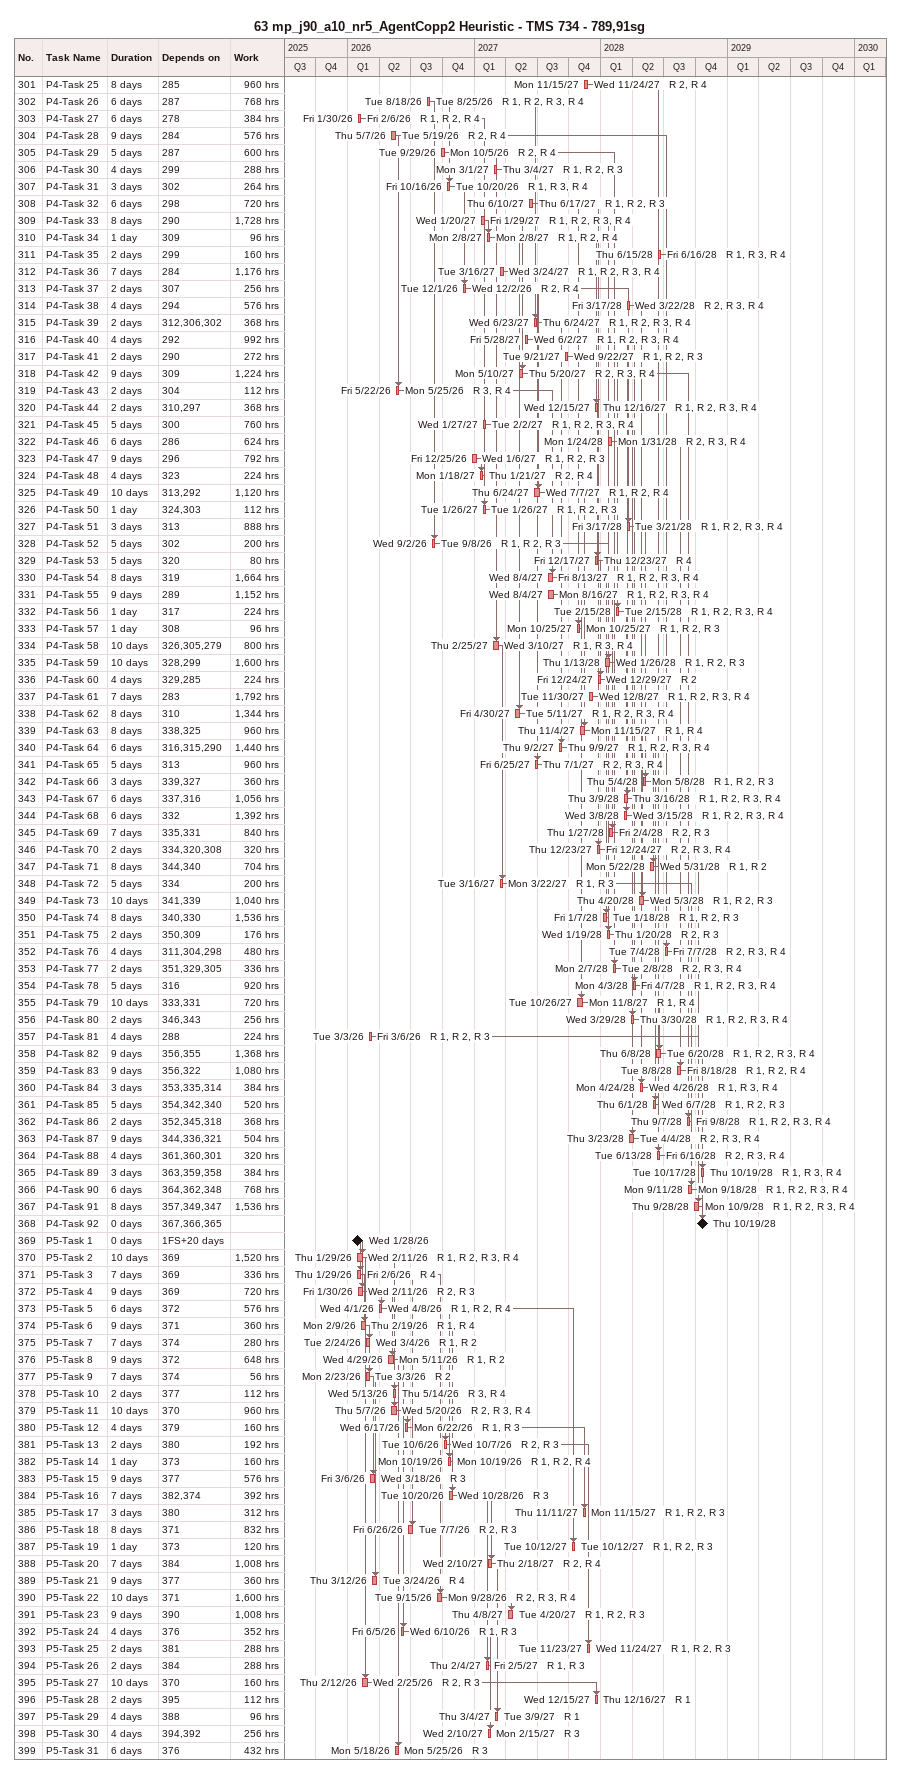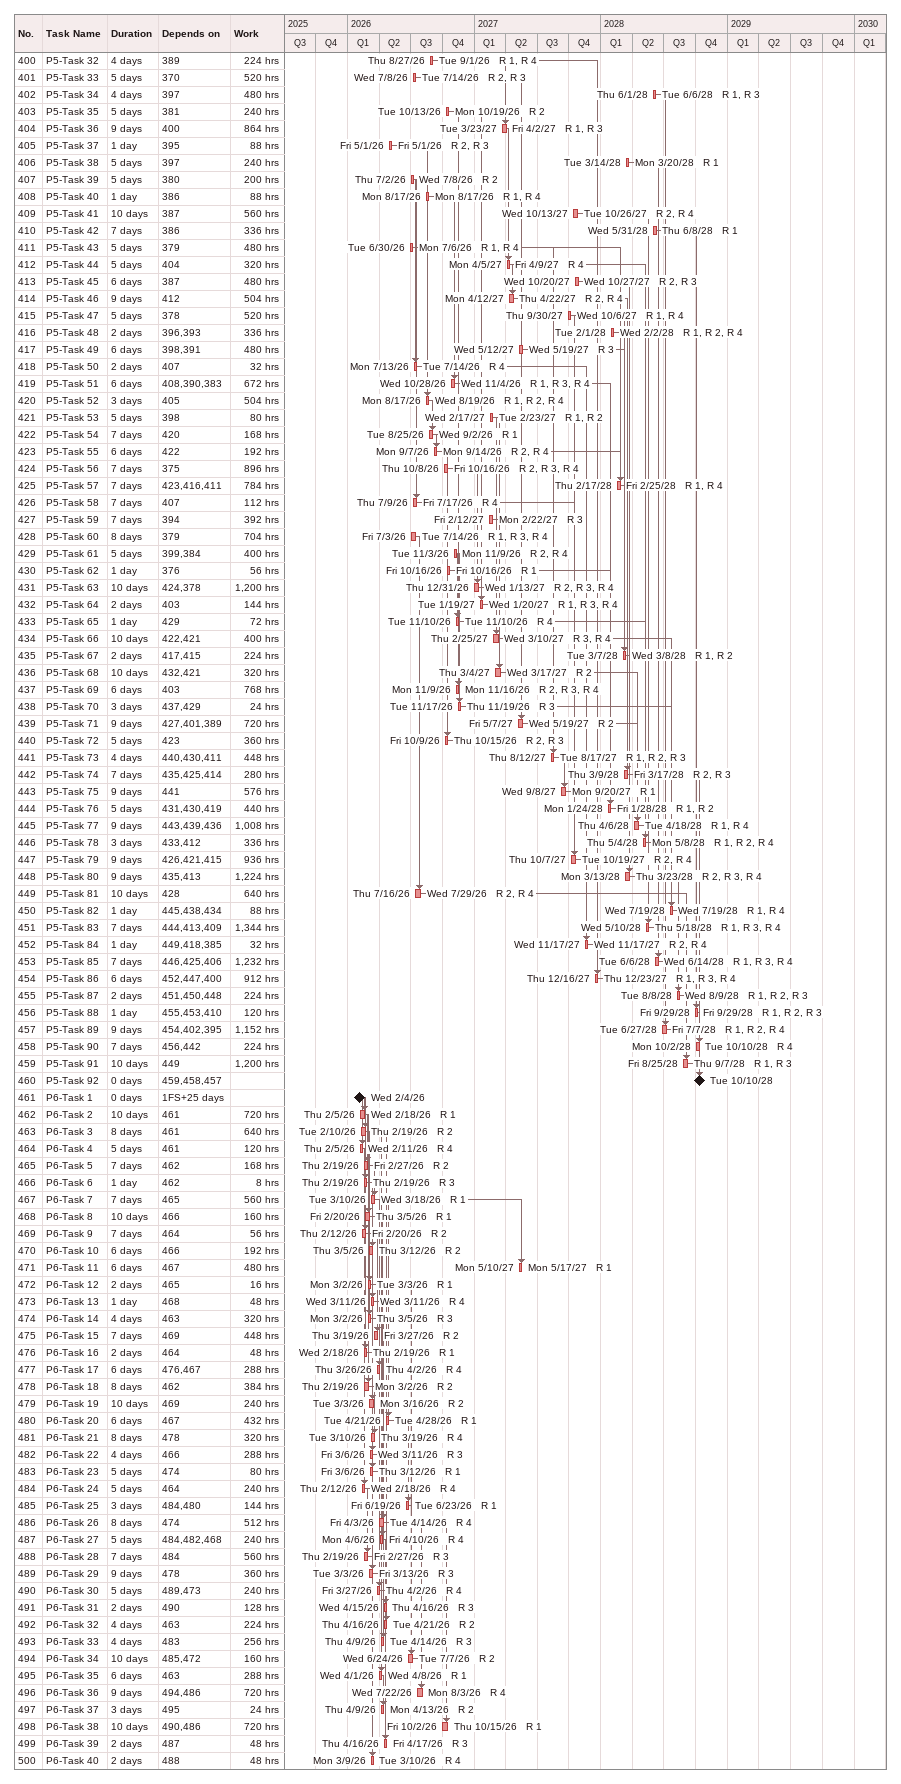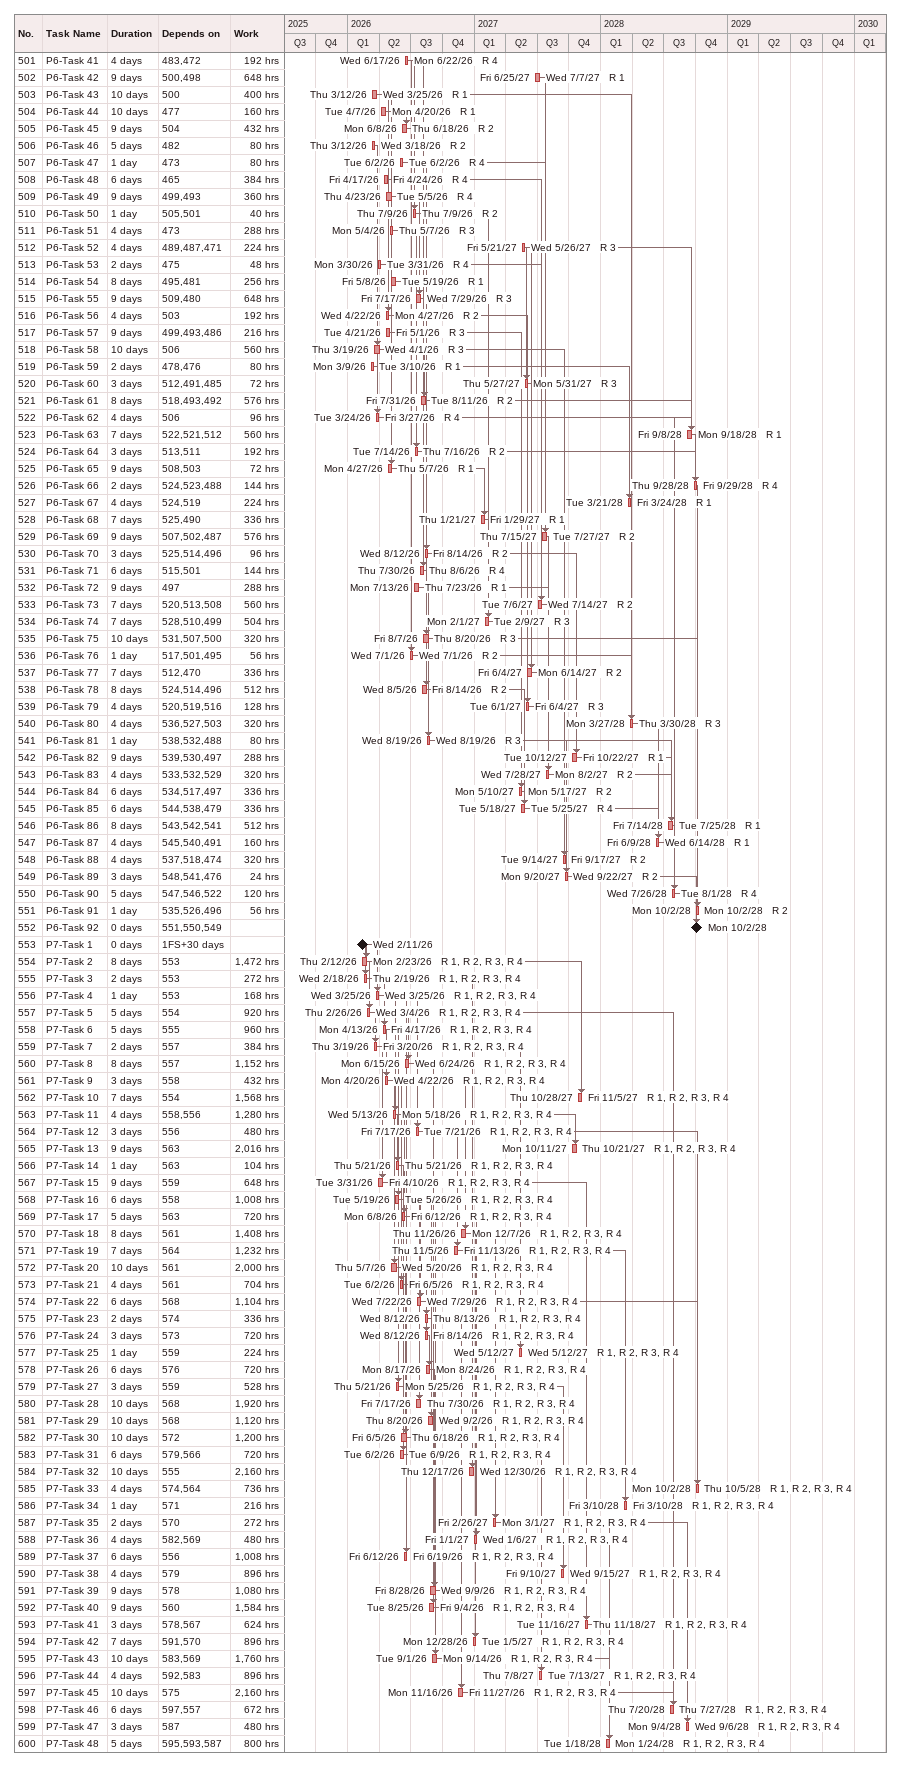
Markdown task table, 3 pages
63 mp_j90_a10_nr5_AgentCopp2 Heuristic - TMS 734 - 789,91sg

| ID | Task | Duration | Start | Finish | Predecessors | Resources | Work (h) |
|---|---|---|---|---|---|---|---|
| 301 | P4-Task 25 | 8d | 2027-11-15 | 2027-11-24 | 285 | R 2, R 4 | 960 |
| 302 | P4-Task 26 | 6d | 2026-08-18 | 2026-08-25 | 287 | R 1, R 2, R 3, R 4 | 768 |
| 303 | P4-Task 27 | 6d | 2026-01-30 | 2026-02-06 | 278 | R 1, R 2, R 4 | 384 |
| 304 | P4-Task 28 | 9d | 2026-05-07 | 2026-05-19 | 284 | R 2, R 4 | 576 |
| 305 | P4-Task 29 | 5d | 2026-09-29 | 2026-10-05 | 287 | R 2, R 4 | 600 |
| 306 | P4-Task 30 | 4d | 2027-03-01 | 2027-03-04 | 299 | R 1, R 2, R 3 | 288 |
| 307 | P4-Task 31 | 3d | 2026-10-16 | 2026-10-20 | 302 | R 1, R 3, R 4 | 264 |
| 308 | P4-Task 32 | 6d | 2027-06-10 | 2027-06-17 | 298 | R 1, R 2, R 3 | 720 |
| 309 | P4-Task 33 | 8d | 2027-01-20 | 2027-01-29 | 290 | R 1, R 2, R 3, R 4 | 1728 |
| 310 | P4-Task 34 | 1d | 2027-02-08 | 2027-02-08 | 309 | R 1, R 2, R 4 | 96 |
| 311 | P4-Task 35 | 2d | 2028-06-15 | 2028-06-16 | 299 | R 1, R 3, R 4 | 160 |
| 312 | P4-Task 36 | 7d | 2027-03-16 | 2027-03-24 | 284 | R 1, R 2, R 3, R 4 | 1176 |
| 313 | P4-Task 37 | 2d | 2026-12-01 | 2026-12-02 | 307 | R 2, R 4 | 256 |
| 314 | P4-Task 38 | 4d | 2028-03-17 | 2028-03-22 | 294 | R 2, R 3, R 4 | 576 |
| 315 | P4-Task 39 | 2d | 2027-06-23 | 2027-06-24 | 312, 306, 302 | R 1, R 2, R 3, R 4 | 368 |
| 316 | P4-Task 40 | 4d | 2027-05-28 | 2027-06-02 | 292 | R 1, R 2, R 3, R 4 | 992 |
| 317 | P4-Task 41 | 2d | 2027-09-21 | 2027-09-22 | 290 | R 1, R 2, R 3 | 272 |
| 318 | P4-Task 42 | 9d | 2027-05-10 | 2027-05-20 | 309 | R 2, R 3, R 4 | 1224 |
| 319 | P4-Task 43 | 2d | 2026-05-22 | 2026-05-25 | 304 | R 3, R 4 | 112 |
| 320 | P4-Task 44 | 2d | 2027-12-15 | 2027-12-16 | 310, 297 | R 1, R 2, R 3, R 4 | 368 |
| 321 | P4-Task 45 | 5d | 2027-01-27 | 2027-02-02 | 300 | R 1, R 2, R 3, R 4 | 760 |
| 322 | P4-Task 46 | 6d | 2028-01-24 | 2028-01-31 | 286 | R 2, R 3, R 4 | 624 |
| 323 | P4-Task 47 | 9d | 2026-12-25 | 2027-01-06 | 296 | R 1, R 2, R 3 | 792 |
| 324 | P4-Task 48 | 4d | 2027-01-18 | 2027-01-21 | 323 | R 2, R 4 | 224 |
| 325 | P4-Task 49 | 10d | 2027-06-24 | 2027-07-07 | 313, 292 | R 1, R 2, R 4 | 1120 |
| 326 | P4-Task 50 | 1d | 2027-01-26 | 2027-01-26 | 324, 303 | R 1, R 2, R 3 | 112 |
| 327 | P4-Task 51 | 3d | 2028-03-17 | 2028-03-21 | 313 | R 1, R 2, R 3, R 4 | 888 |
| 328 | P4-Task 52 | 5d | 2026-09-02 | 2026-09-08 | 302 | R 1, R 2, R 3 | 200 |
| 329 | P4-Task 53 | 5d | 2027-12-17 | 2027-12-23 | 320 | R 4 | 80 |
| 330 | P4-Task 54 | 8d | 2027-08-04 | 2027-08-13 | 319 | R 1, R 2, R 3, R 4 | 1664 |
| 331 | P4-Task 55 | 9d | 2027-08-04 | 2027-08-16 | 289 | R 1, R 2, R 3, R 4 | 1152 |
| 332 | P4-Task 56 | 1d | 2028-02-15 | 2028-02-15 | 317 | R 1, R 2, R 3, R 4 | 224 |
| 333 | P4-Task 57 | 1d | 2027-10-25 | 2027-10-25 | 308 | R 1, R 2, R 3 | 96 |
| 334 | P4-Task 58 | 10d | 2027-02-25 | 2027-03-10 | 326, 305, 279 | R 1, R 3, R 4 | 800 |
| 335 | P4-Task 59 | 10d | 2028-01-13 | 2028-01-26 | 328, 299 | R 1, R 2, R 3 | 1600 |
| 336 | P4-Task 60 | 4d | 2027-12-24 | 2027-12-29 | 329, 285 | R 2 | 224 |
| 337 | P4-Task 61 | 7d | 2027-11-30 | 2027-12-08 | 283 | R 1, R 2, R 3, R 4 | 1792 |
| 338 | P4-Task 62 | 8d | 2027-04-30 | 2027-05-11 | 310 | R 1, R 2, R 3, R 4 | 1344 |
| 339 | P4-Task 63 | 8d | 2027-11-04 | 2027-11-15 | 338, 325 | R 1, R 4 | 960 |
| 340 | P4-Task 64 | 6d | 2027-09-02 | 2027-09-09 | 316, 315, 290 | R 1, R 2, R 3, R 4 | 1440 |
| 341 | P4-Task 65 | 5d | 2027-06-25 | 2027-07-01 | 313 | R 2, R 3, R 4 | 960 |
| 342 | P4-Task 66 | 3d | 2028-05-04 | 2028-05-08 | 339, 327 | R 1, R 2, R 3 | 360 |
| 343 | P4-Task 67 | 6d | 2028-03-09 | 2028-03-16 | 337, 316 | R 1, R 2, R 3, R 4 | 1056 |
| 344 | P4-Task 68 | 6d | 2028-03-08 | 2028-03-15 | 332 | R 1, R 2, R 3, R 4 | 1392 |
| 345 | P4-Task 69 | 7d | 2028-01-27 | 2028-02-04 | 335, 331 | R 2, R 3 | 840 |
| 346 | P4-Task 70 | 2d | 2027-12-23 | 2027-12-24 | 334, 320, 308 | R 2, R 3, R 4 | 320 |
| 347 | P4-Task 71 | 8d | 2028-05-22 | 2028-05-31 | 344, 340 | R 1, R 2 | 704 |
| 348 | P4-Task 72 | 5d | 2027-03-16 | 2027-03-22 | 334 | R 1, R 3 | 200 |
| 349 | P4-Task 73 | 10d | 2028-04-20 | 2028-05-03 | 341, 339 | R 1, R 2, R 3 | 1040 |
| 350 | P4-Task 74 | 8d | 2028-01-07 | 2028-01-18 | 340, 330 | R 1, R 2, R 3 | 1536 |
| 351 | P4-Task 75 | 2d | 2028-01-19 | 2028-01-20 | 350, 309 | R 2, R 3 | 176 |
| 352 | P4-Task 76 | 4d | 2028-07-04 | 2028-07-07 | 311, 304, 298 | R 2, R 3, R 4 | 480 |
| 353 | P4-Task 77 | 2d | 2028-02-07 | 2028-02-08 | 351, 329, 305 | R 2, R 3, R 4 | 336 |
| 354 | P4-Task 78 | 5d | 2028-04-03 | 2028-04-07 | 316 | R 1, R 2, R 3, R 4 | 920 |
| 355 | P4-Task 79 | 10d | 2027-10-26 | 2027-11-08 | 333, 331 | R 1, R 4 | 720 |
| 356 | P4-Task 80 | 2d | 2028-03-29 | 2028-03-30 | 346, 343 | R 1, R 2, R 3, R 4 | 256 |
| 357 | P4-Task 81 | 4d | 2026-03-03 | 2026-03-06 | 288 | R 1, R 2, R 3 | 224 |
| 358 | P4-Task 82 | 9d | 2028-06-08 | 2028-06-20 | 356, 355 | R 1, R 2, R 3, R 4 | 1368 |
| 359 | P4-Task 83 | 9d | 2028-08-08 | 2028-08-18 | 356, 322 | R 1, R 2, R 4 | 1080 |
| 360 | P4-Task 84 | 3d | 2028-04-24 | 2028-04-26 | 353, 335, 314 | R 1, R 3, R 4 | 384 |
| 361 | P4-Task 85 | 5d | 2028-06-01 | 2028-06-07 | 354, 342, 340 | R 1, R 2, R 3 | 520 |
| 362 | P4-Task 86 | 2d | 2028-09-07 | 2028-09-08 | 352, 345, 318 | R 1, R 2, R 3, R 4 | 368 |
| 363 | P4-Task 87 | 9d | 2028-03-23 | 2028-04-04 | 344, 336, 321 | R 2, R 3, R 4 | 504 |
| 364 | P4-Task 88 | 4d | 2028-06-13 | 2028-06-16 | 361, 360, 301 | R 2, R 3, R 4 | 320 |
| 365 | P4-Task 89 | 3d | 2028-10-17 | 2028-10-19 | 363, 359, 358 | R 1, R 3, R 4 | 384 |
| 366 | P4-Task 90 | 6d | 2028-09-11 | 2028-09-18 | 364, 362, 348 | R 1, R 2, R 3, R 4 | 768 |
| 367 | P4-Task 91 | 8d | 2028-09-28 | 2028-10-09 | 357, 349, 347 | R 1, R 2, R 3, R 4 | 1536 |
| 368 | P4-Task 92 | 0d | 2028-10-19 | 2028-10-19 | 367, 366, 365 |  |  |
| 369 | P5-Task 1 | 0d | 2026-01-28 | 2026-01-28 | 1FS+20d |  |  |
| 370 | P5-Task 2 | 10d | 2026-01-29 | 2026-02-11 | 369 | R 1, R 2, R 3, R 4 | 1520 |
| 371 | P5-Task 3 | 7d | 2026-01-29 | 2026-02-06 | 369 | R 4 | 336 |
| 372 | P5-Task 4 | 9d | 2026-01-30 | 2026-02-11 | 369 | R 2, R 3 | 720 |
| 373 | P5-Task 5 | 6d | 2026-04-01 | 2026-04-08 | 372 | R 1, R 2, R 4 | 576 |
| 374 | P5-Task 6 | 9d | 2026-02-09 | 2026-02-19 | 371 | R 1, R 4 | 360 |
| 375 | P5-Task 7 | 7d | 2026-02-24 | 2026-03-04 | 374 | R 1, R 2 | 280 |
| 376 | P5-Task 8 | 9d | 2026-04-29 | 2026-05-11 | 372 | R 1, R 2 | 648 |
| 377 | P5-Task 9 | 7d | 2026-02-23 | 2026-03-03 | 374 | R 2 | 56 |
| 378 | P5-Task 10 | 2d | 2026-05-13 | 2026-05-14 | 377 | R 3, R 4 | 112 |
| 379 | P5-Task 11 | 10d | 2026-05-07 | 2026-05-20 | 370 | R 2, R 3, R 4 | 960 |
| 380 | P5-Task 12 | 4d | 2026-06-17 | 2026-06-22 | 379 | R 1, R 3 | 160 |
| 381 | P5-Task 13 | 2d | 2026-10-06 | 2026-10-07 | 380 | R 2, R 3 | 192 |
| 382 | P5-Task 14 | 1d | 2026-10-19 | 2026-10-19 | 373 | R 1, R 2, R 4 | 160 |
| 383 | P5-Task 15 | 9d | 2026-03-06 | 2026-03-18 | 377 | R 3 | 576 |
| 384 | P5-Task 16 | 7d | 2026-10-20 | 2026-10-28 | 382, 374 | R 3 | 392 |
| 385 | P5-Task 17 | 3d | 2027-11-11 | 2027-11-15 | 380 | R 1, R 2, R 3 | 312 |
| 386 | P5-Task 18 | 8d | 2026-06-26 | 2026-07-07 | 371 | R 2, R 3 | 832 |
| 387 | P5-Task 19 | 1d | 2027-10-12 | 2027-10-12 | 373 | R 1, R 2, R 3 | 120 |
| 388 | P5-Task 20 | 7d | 2027-02-10 | 2027-02-18 | 384 | R 2, R 4 | 1008 |
| 389 | P5-Task 21 | 9d | 2026-03-12 | 2026-03-24 | 377 | R 4 | 360 |
| 390 | P5-Task 22 | 10d | 2026-09-15 | 2026-09-28 | 371 | R 2, R 3, R 4 | 1600 |
| 391 | P5-Task 23 | 9d | 2027-04-08 | 2027-04-20 | 390 | R 1, R 2, R 3 | 1008 |
| 392 | P5-Task 24 | 4d | 2026-06-05 | 2026-06-10 | 376 | R 1, R 3 | 352 |
| 393 | P5-Task 25 | 2d | 2027-11-23 | 2027-11-24 | 381 | R 1, R 2, R 3 | 288 |
| 394 | P5-Task 26 | 2d | 2027-02-04 | 2027-02-05 | 384 | R 1, R 3 | 288 |
| 395 | P5-Task 27 | 10d | 2026-02-12 | 2026-02-25 | 370 | R 2, R 3 | 160 |
| 396 | P5-Task 28 | 2d | 2027-12-15 | 2027-12-16 | 395 | R 1 | 112 |
| 397 | P5-Task 29 | 4d | 2027-03-04 | 2027-03-09 | 388 | R 1 | 96 |
| 398 | P5-Task 30 | 4d | 2027-02-10 | 2027-02-15 | 394, 392 | R 3 | 256 |
| 399 | P5-Task 31 | 6d | 2026-05-18 | 2026-05-25 | 376 | R 3 | 432 |
| 400 | P5-Task 32 | 4d | 2026-08-27 | 2026-09-01 | 389 | R 1, R 4 | 224 |
| 401 | P5-Task 33 | 5d | 2026-07-08 | 2026-07-14 | 370 | R 2, R 3 | 520 |
| 402 | P5-Task 34 | 4d | 2028-06-01 | 2028-06-06 | 397 | R 1, R 3 | 480 |
| 403 | P5-Task 35 | 5d | 2026-10-13 | 2026-10-19 | 381 | R 2 | 240 |
| 404 | P5-Task 36 | 9d | 2027-03-23 | 2027-04-02 | 400 | R 1, R 3 | 864 |
| 405 | P5-Task 37 | 1d | 2026-05-01 | 2026-05-01 | 395 | R 2, R 3 | 88 |
| 406 | P5-Task 38 | 5d | 2028-03-14 | 2028-03-20 | 397 | R 1 | 240 |
| 407 | P5-Task 39 | 5d | 2026-07-02 | 2026-07-08 | 380 | R 2 | 200 |
| 408 | P5-Task 40 | 1d | 2026-08-17 | 2026-08-17 | 386 | R 1, R 4 | 88 |
| 409 | P5-Task 41 | 10d | 2027-10-13 | 2027-10-26 | 387 | R 2, R 4 | 560 |
| 410 | P5-Task 42 | 7d | 2028-05-31 | 2028-06-08 | 386 | R 1 | 336 |
| 411 | P5-Task 43 | 5d | 2026-06-30 | 2026-07-06 | 379 | R 1, R 4 | 480 |
| 412 | P5-Task 44 | 5d | 2027-04-05 | 2027-04-09 | 404 | R 4 | 320 |
| 413 | P5-Task 45 | 6d | 2027-10-20 | 2027-10-27 | 387 | R 2, R 3 | 480 |
| 414 | P5-Task 46 | 9d | 2027-04-12 | 2027-04-22 | 412 | R 2, R 4 | 504 |
| 415 | P5-Task 47 | 5d | 2027-09-30 | 2027-10-06 | 378 | R 1, R 4 | 520 |
| 416 | P5-Task 48 | 2d | 2028-02-01 | 2028-02-02 | 396, 393 | R 1, R 2, R 4 | 336 |
| 417 | P5-Task 49 | 6d | 2027-05-12 | 2027-05-19 | 398, 391 | R 3 | 480 |
| 418 | P5-Task 50 | 2d | 2026-07-13 | 2026-07-14 | 407 | R 4 | 32 |
| 419 | P5-Task 51 | 6d | 2026-10-28 | 2026-11-04 | 408, 390, 383 | R 1, R 3, R 4 | 672 |
| 420 | P5-Task 52 | 3d | 2026-08-17 | 2026-08-19 | 405 | R 1, R 2, R 4 | 504 |
| 421 | P5-Task 53 | 5d | 2027-02-17 | 2027-02-23 | 398 | R 1, R 2 | 80 |
| 422 | P5-Task 54 | 7d | 2026-08-25 | 2026-09-02 | 420 | R 1 | 168 |
| 423 | P5-Task 55 | 6d | 2026-09-07 | 2026-09-14 | 422 | R 2, R 4 | 192 |
| 424 | P5-Task 56 | 7d | 2026-10-08 | 2026-10-16 | 375 | R 2, R 3, R 4 | 896 |
| 425 | P5-Task 57 | 7d | 2028-02-17 | 2028-02-25 | 423, 416, 411 | R 1, R 4 | 784 |
| 426 | P5-Task 58 | 7d | 2026-07-09 | 2026-07-17 | 407 | R 4 | 112 |
| 427 | P5-Task 59 | 7d | 2027-02-12 | 2027-02-22 | 394 | R 3 | 392 |
| 428 | P5-Task 60 | 8d | 2026-07-03 | 2026-07-14 | 379 | R 1, R 3, R 4 | 704 |
| 429 | P5-Task 61 | 5d | 2026-11-03 | 2026-11-09 | 399, 384 | R 2, R 4 | 400 |
| 430 | P5-Task 62 | 1d | 2026-10-16 | 2026-10-16 | 376 | R 1 | 56 |
| 431 | P5-Task 63 | 10d | 2026-12-31 | 2027-01-13 | 424, 378 | R 2, R 3, R 4 | 1200 |
| 432 | P5-Task 64 | 2d | 2027-01-19 | 2027-01-20 | 403 | R 1, R 3, R 4 | 144 |
| 433 | P5-Task 65 | 1d | 2026-11-10 | 2026-11-10 | 429 | R 4 | 72 |
| 434 | P5-Task 66 | 10d | 2027-02-25 | 2027-03-10 | 422, 421 | R 3, R 4 | 400 |
| 435 | P5-Task 67 | 2d | 2028-03-07 | 2028-03-08 | 417, 415 | R 1, R 2 | 224 |
| 436 | P5-Task 68 | 10d | 2027-03-04 | 2027-03-17 | 432, 421 | R 2 | 320 |
| 437 | P5-Task 69 | 6d | 2026-11-09 | 2026-11-16 | 403 | R 2, R 3, R 4 | 768 |
| 438 | P5-Task 70 | 3d | 2026-11-17 | 2026-11-19 | 437, 429 | R 3 | 24 |
| 439 | P5-Task 71 | 9d | 2027-05-07 | 2027-05-19 | 427, 401, 389 | R 2 | 720 |
| 440 | P5-Task 72 | 5d | 2026-10-09 | 2026-10-15 | 423 | R 2, R 3 | 360 |
| 441 | P5-Task 73 | 4d | 2027-08-12 | 2027-08-17 | 440, 430, 411 | R 1, R 2, R 3 | 448 |
| 442 | P5-Task 74 | 7d | 2028-03-09 | 2028-03-17 | 435, 425, 414 | R 2, R 3 | 280 |
| 443 | P5-Task 75 | 9d | 2027-09-08 | 2027-09-20 | 441 | R 1 | 576 |
| 444 | P5-Task 76 | 5d | 2028-01-24 | 2028-01-28 | 431, 430, 419 | R 1, R 2 | 440 |
| 445 | P5-Task 77 | 9d | 2028-04-06 | 2028-04-18 | 443, 439, 436 | R 1, R 4 | 1008 |
| 446 | P5-Task 78 | 3d | 2028-05-04 | 2028-05-08 | 433, 412 | R 1, R 2, R 4 | 336 |
| 447 | P5-Task 79 | 9d | 2027-10-07 | 2027-10-19 | 426, 421, 415 | R 2, R 4 | 936 |
| 448 | P5-Task 80 | 9d | 2028-03-13 | 2028-03-23 | 435, 413 | R 2, R 3, R 4 | 1224 |
| 449 | P5-Task 81 | 10d | 2026-07-16 | 2026-07-29 | 428 | R 2, R 4 | 640 |
| 450 | P5-Task 82 | 1d | 2028-07-19 | 2028-07-19 | 445, 438, 434 | R 1, R 4 | 88 |
| 451 | P5-Task 83 | 7d | 2028-05-10 | 2028-05-18 | 444, 413, 409 | R 1, R 3, R 4 | 1344 |
| 452 | P5-Task 84 | 1d | 2027-11-17 | 2027-11-17 | 449, 418, 385 | R 2, R 4 | 32 |
| 453 | P5-Task 85 | 7d | 2028-06-06 | 2028-06-14 | 446, 425, 406 | R 1, R 3, R 4 | 1232 |
| 454 | P5-Task 86 | 6d | 2027-12-16 | 2027-12-23 | 452, 447, 400 | R 1, R 3, R 4 | 912 |
| 455 | P5-Task 87 | 2d | 2028-08-08 | 2028-08-09 | 451, 450, 448 | R 1, R 2, R 3 | 224 |
| 456 | P5-Task 88 | 1d | 2028-09-29 | 2028-09-29 | 455, 453, 410 | R 1, R 2, R 3 | 120 |
| 457 | P5-Task 89 | 9d | 2028-06-27 | 2028-07-07 | 454, 402, 395 | R 1, R 2, R 4 | 1152 |
| 458 | P5-Task 90 | 7d | 2028-10-02 | 2028-10-10 | 456, 442 | R 4 | 224 |
| 459 | P5-Task 91 | 10d | 2028-08-25 | 2028-09-07 | 449 | R 1, R 3 | 1200 |
| 460 | P5-Task 92 | 0d | 2028-10-10 | 2028-10-10 | 459, 458, 457 |  |  |
| 461 | P6-Task 1 | 0d | 2026-02-04 | 2026-02-04 | 1FS+25d |  |  |
| 462 | P6-Task 2 | 10d | 2026-02-05 | 2026-02-18 | 461 | R 1 | 720 |
| 463 | P6-Task 3 | 8d | 2026-02-10 | 2026-02-19 | 461 | R 2 | 640 |
| 464 | P6-Task 4 | 5d | 2026-02-05 | 2026-02-11 | 461 | R 4 | 120 |
| 465 | P6-Task 5 | 7d | 2026-02-19 | 2026-02-27 | 462 | R 2 | 168 |
| 466 | P6-Task 6 | 1d | 2026-02-19 | 2026-02-19 | 462 | R 3 | 8 |
| 467 | P6-Task 7 | 7d | 2026-03-10 | 2026-03-18 | 465 | R 1 | 560 |
| 468 | P6-Task 8 | 10d | 2026-02-20 | 2026-03-05 | 466 | R 1 | 160 |
| 469 | P6-Task 9 | 7d | 2026-02-12 | 2026-02-20 | 464 | R 2 | 56 |
| 470 | P6-Task 10 | 6d | 2026-03-05 | 2026-03-12 | 466 | R 2 | 192 |
| 471 | P6-Task 11 | 6d | 2027-05-10 | 2027-05-17 | 467 | R 1 | 480 |
| 472 | P6-Task 12 | 2d | 2026-03-02 | 2026-03-03 | 465 | R 1 | 16 |
| 473 | P6-Task 13 | 1d | 2026-03-11 | 2026-03-11 | 468 | R 4 | 48 |
| 474 | P6-Task 14 | 4d | 2026-03-02 | 2026-03-05 | 463 | R 3 | 320 |
| 475 | P6-Task 15 | 7d | 2026-03-19 | 2026-03-27 | 469 | R 2 | 448 |
| 476 | P6-Task 16 | 2d | 2026-02-18 | 2026-02-19 | 464 | R 1 | 48 |
| 477 | P6-Task 17 | 6d | 2026-03-26 | 2026-04-02 | 476, 467 | R 4 | 288 |
| 478 | P6-Task 18 | 8d | 2026-02-19 | 2026-03-02 | 462 | R 2 | 384 |
| 479 | P6-Task 19 | 10d | 2026-03-03 | 2026-03-16 | 469 | R 2 | 240 |
| 480 | P6-Task 20 | 6d | 2026-04-21 | 2026-04-28 | 467 | R 1 | 432 |
| 481 | P6-Task 21 | 8d | 2026-03-10 | 2026-03-19 | 478 | R 4 | 320 |
| 482 | P6-Task 22 | 4d | 2026-03-06 | 2026-03-11 | 466 | R 3 | 288 |
| 483 | P6-Task 23 | 5d | 2026-03-06 | 2026-03-12 | 474 | R 1 | 80 |
| 484 | P6-Task 24 | 5d | 2026-02-12 | 2026-02-18 | 464 | R 4 | 240 |
| 485 | P6-Task 25 | 3d | 2026-06-19 | 2026-06-23 | 484, 480 | R 1 | 144 |
| 486 | P6-Task 26 | 8d | 2026-04-03 | 2026-04-14 | 474 | R 4 | 512 |
| 487 | P6-Task 27 | 5d | 2026-04-06 | 2026-04-10 | 484, 482, 468 | R 4 | 240 |
| 488 | P6-Task 28 | 7d | 2026-02-19 | 2026-02-27 | 484 | R 3 | 560 |
| 489 | P6-Task 29 | 9d | 2026-03-03 | 2026-03-13 | 478 | R 3 | 360 |
| 490 | P6-Task 30 | 5d | 2026-03-27 | 2026-04-02 | 489, 473 | R 4 | 240 |
| 491 | P6-Task 31 | 2d | 2026-04-15 | 2026-04-16 | 490 | R 3 | 128 |
| 492 | P6-Task 32 | 4d | 2026-04-16 | 2026-04-21 | 463 | R 2 | 224 |
| 493 | P6-Task 33 | 4d | 2026-04-09 | 2026-04-14 | 483 | R 3 | 256 |
| 494 | P6-Task 34 | 10d | 2026-06-24 | 2026-07-07 | 485, 472 | R 2 | 160 |
| 495 | P6-Task 35 | 6d | 2026-04-01 | 2026-04-08 | 463 | R 1 | 288 |
| 496 | P6-Task 36 | 9d | 2026-07-22 | 2026-08-03 | 494, 486 | R 4 | 720 |
| 497 | P6-Task 37 | 3d | 2026-04-09 | 2026-04-13 | 495 | R 2 | 24 |
| 498 | P6-Task 38 | 10d | 2026-10-02 | 2026-10-15 | 490, 486 | R 1 | 720 |
| 499 | P6-Task 39 | 2d | 2026-04-16 | 2026-04-17 | 487 | R 3 | 48 |
| 500 | P6-Task 40 | 2d | 2026-03-09 | 2026-03-10 | 488 | R 4 | 48 |
| 501 | P6-Task 41 | 4d | 2026-06-17 | 2026-06-22 | 483, 472 | R 4 | 192 |
| 502 | P6-Task 42 | 9d | 2027-06-25 | 2027-07-07 | 500, 498 | R 1 | 648 |
| 503 | P6-Task 43 | 10d | 2026-03-12 | 2026-03-25 | 500 | R 1 | 400 |
| 504 | P6-Task 44 | 10d | 2026-04-07 | 2026-04-20 | 477 | R 1 | 160 |
| 505 | P6-Task 45 | 9d | 2026-06-08 | 2026-06-18 | 504 | R 2 | 432 |
| 506 | P6-Task 46 | 5d | 2026-03-12 | 2026-03-18 | 482 | R 2 | 80 |
| 507 | P6-Task 47 | 1d | 2026-06-02 | 2026-06-02 | 473 | R 4 | 80 |
| 508 | P6-Task 48 | 6d | 2026-04-17 | 2026-04-24 | 465 | R 4 | 384 |
| 509 | P6-Task 49 | 9d | 2026-04-23 | 2026-05-05 | 499, 493 | R 4 | 360 |
| 510 | P6-Task 50 | 1d | 2026-07-09 | 2026-07-09 | 505, 501 | R 2 | 40 |
| 511 | P6-Task 51 | 4d | 2026-05-04 | 2026-05-07 | 473 | R 3 | 288 |
| 512 | P6-Task 52 | 4d | 2027-05-21 | 2027-05-26 | 489, 487, 471 | R 3 | 224 |
| 513 | P6-Task 53 | 2d | 2026-03-30 | 2026-03-31 | 475 | R 4 | 48 |
| 514 | P6-Task 54 | 8d | 2026-05-08 | 2026-05-19 | 495, 481 | R 1 | 256 |
| 515 | P6-Task 55 | 9d | 2026-07-17 | 2026-07-29 | 509, 480 | R 3 | 648 |
| 516 | P6-Task 56 | 4d | 2026-04-22 | 2026-04-27 | 503 | R 2 | 192 |
| 517 | P6-Task 57 | 9d | 2026-04-21 | 2026-05-01 | 499, 493, 486 | R 3 | 216 |
| 518 | P6-Task 58 | 10d | 2026-03-19 | 2026-04-01 | 506 | R 3 | 560 |
| 519 | P6-Task 59 | 2d | 2026-03-09 | 2026-03-10 | 478, 476 | R 1 | 80 |
| 520 | P6-Task 60 | 3d | 2027-05-27 | 2027-05-31 | 512, 491, 485 | R 3 | 72 |
| 521 | P6-Task 61 | 8d | 2026-07-31 | 2026-08-11 | 518, 493, 492 | R 2 | 576 |
| 522 | P6-Task 62 | 4d | 2026-03-24 | 2026-03-27 | 506 | R 4 | 96 |
| 523 | P6-Task 63 | 7d | 2028-09-08 | 2028-09-18 | 522, 521, 512 | R 1 | 560 |
| 524 | P6-Task 64 | 3d | 2026-07-14 | 2026-07-16 | 513, 511 | R 2 | 192 |
| 525 | P6-Task 65 | 9d | 2026-04-27 | 2026-05-07 | 508, 503 | R 1 | 72 |
| 526 | P6-Task 66 | 2d | 2028-09-28 | 2028-09-29 | 524, 523, 488 | R 4 | 144 |
| 527 | P6-Task 67 | 4d | 2028-03-21 | 2028-03-24 | 524, 519 | R 1 | 224 |
| 528 | P6-Task 68 | 7d | 2027-01-21 | 2027-01-29 | 525, 490 | R 1 | 336 |
| 529 | P6-Task 69 | 9d | 2027-07-15 | 2027-07-27 | 507, 502, 487 | R 2 | 576 |
| 530 | P6-Task 70 | 3d | 2026-08-12 | 2026-08-14 | 525, 514, 496 | R 2 | 96 |
| 531 | P6-Task 71 | 6d | 2026-07-30 | 2026-08-06 | 515, 501 | R 4 | 144 |
| 532 | P6-Task 72 | 9d | 2026-07-13 | 2026-07-23 | 497 | R 1 | 288 |
| 533 | P6-Task 73 | 7d | 2027-07-06 | 2027-07-14 | 520, 513, 508 | R 2 | 560 |
| 534 | P6-Task 74 | 7d | 2027-02-01 | 2027-02-09 | 528, 510, 499 | R 3 | 504 |
| 535 | P6-Task 75 | 10d | 2026-08-07 | 2026-08-20 | 531, 507, 500 | R 3 | 320 |
| 536 | P6-Task 76 | 1d | 2026-07-01 | 2026-07-01 | 517, 501, 495 | R 2 | 56 |
| 537 | P6-Task 77 | 7d | 2027-06-04 | 2027-06-14 | 512, 470 | R 2 | 336 |
| 538 | P6-Task 78 | 8d | 2026-08-05 | 2026-08-14 | 524, 514, 496 | R 2 | 512 |
| 539 | P6-Task 79 | 4d | 2027-06-01 | 2027-06-04 | 520, 519, 516 | R 3 | 128 |
| 540 | P6-Task 80 | 4d | 2028-03-27 | 2028-03-30 | 536, 527, 503 | R 3 | 320 |
| 541 | P6-Task 81 | 1d | 2026-08-19 | 2026-08-19 | 538, 532, 488 | R 3 | 80 |
| 542 | P6-Task 82 | 9d | 2027-10-12 | 2027-10-22 | 539, 530, 497 | R 1 | 288 |
| 543 | P6-Task 83 | 4d | 2027-07-28 | 2027-08-02 | 533, 532, 529 | R 2 | 320 |
| 544 | P6-Task 84 | 6d | 2027-05-10 | 2027-05-17 | 534, 517, 497 | R 2 | 336 |
| 545 | P6-Task 85 | 6d | 2027-05-18 | 2027-05-25 | 544, 538, 479 | R 4 | 336 |
| 546 | P6-Task 86 | 8d | 2028-07-14 | 2028-07-25 | 543, 542, 541 | R 1 | 512 |
| 547 | P6-Task 87 | 4d | 2028-06-09 | 2028-06-14 | 545, 540, 491 | R 1 | 160 |
| 548 | P6-Task 88 | 4d | 2027-09-14 | 2027-09-17 | 537, 518, 474 | R 2 | 320 |
| 549 | P6-Task 89 | 3d | 2027-09-20 | 2027-09-22 | 548, 541, 476 | R 2 | 24 |
| 550 | P6-Task 90 | 5d | 2028-07-26 | 2028-08-01 | 547, 546, 522 | R 4 | 120 |
| 551 | P6-Task 91 | 1d | 2028-10-02 | 2028-10-02 | 535, 526, 496 | R 2 | 56 |
| 552 | P6-Task 92 | 0d | 2028-10-02 | 2028-10-02 | 551, 550, 549 |  |  |
| 553 | P7-Task 1 | 0d | 2026-02-11 | 2026-02-11 | 1FS+30d |  |  |
| 554 | P7-Task 2 | 8d | 2026-02-12 | 2026-02-23 | 553 | R 1, R 2, R 3, R 4 | 1472 |
| 555 | P7-Task 3 | 2d | 2026-02-18 | 2026-02-19 | 553 | R 1, R 2, R 3, R 4 | 272 |
| 556 | P7-Task 4 | 1d | 2026-03-25 | 2026-03-25 | 553 | R 1, R 2, R 3, R 4 | 168 |
| 557 | P7-Task 5 | 5d | 2026-02-26 | 2026-03-04 | 554 | R 1, R 2, R 3, R 4 | 920 |
| 558 | P7-Task 6 | 5d | 2026-04-13 | 2026-04-17 | 555 | R 1, R 2, R 3, R 4 | 960 |
| 559 | P7-Task 7 | 2d | 2026-03-19 | 2026-03-20 | 557 | R 1, R 2, R 3, R 4 | 384 |
| 560 | P7-Task 8 | 8d | 2026-06-15 | 2026-06-24 | 557 | R 1, R 2, R 3, R 4 | 1152 |
| 561 | P7-Task 9 | 3d | 2026-04-20 | 2026-04-22 | 558 | R 1, R 2, R 3, R 4 | 432 |
| 562 | P7-Task 10 | 7d | 2027-10-28 | 2027-11-05 | 554 | R 1, R 2, R 3, R 4 | 1568 |
| 563 | P7-Task 11 | 4d | 2026-05-13 | 2026-05-18 | 558, 556 | R 1, R 2, R 3, R 4 | 1280 |
| 564 | P7-Task 12 | 3d | 2026-07-17 | 2026-07-21 | 556 | R 1, R 2, R 3, R 4 | 480 |
| 565 | P7-Task 13 | 9d | 2027-10-11 | 2027-10-21 | 563 | R 1, R 2, R 3, R 4 | 2016 |
| 566 | P7-Task 14 | 1d | 2026-05-21 | 2026-05-21 | 563 | R 1, R 2, R 3, R 4 | 104 |
| 567 | P7-Task 15 | 9d | 2026-03-31 | 2026-04-10 | 559 | R 1, R 2, R 3, R 4 | 648 |
| 568 | P7-Task 16 | 6d | 2026-05-19 | 2026-05-26 | 558 | R 1, R 2, R 3, R 4 | 1008 |
| 569 | P7-Task 17 | 5d | 2026-06-08 | 2026-06-12 | 563 | R 1, R 2, R 3, R 4 | 720 |
| 570 | P7-Task 18 | 8d | 2026-11-26 | 2026-12-07 | 561 | R 1, R 2, R 3, R 4 | 1408 |
| 571 | P7-Task 19 | 7d | 2026-11-05 | 2026-11-13 | 564 | R 1, R 2, R 3, R 4 | 1232 |
| 572 | P7-Task 20 | 10d | 2026-05-07 | 2026-05-20 | 561 | R 1, R 2, R 3, R 4 | 2000 |
| 573 | P7-Task 21 | 4d | 2026-06-02 | 2026-06-05 | 561 | R 1, R 2, R 3, R 4 | 704 |
| 574 | P7-Task 22 | 6d | 2026-07-22 | 2026-07-29 | 568 | R 1, R 2, R 3, R 4 | 1104 |
| 575 | P7-Task 23 | 2d | 2026-08-12 | 2026-08-13 | 574 | R 1, R 2, R 3, R 4 | 336 |
| 576 | P7-Task 24 | 3d | 2026-08-12 | 2026-08-14 | 573 | R 1, R 2, R 3, R 4 | 720 |
| 577 | P7-Task 25 | 1d | 2027-05-12 | 2027-05-12 | 559 | R 1, R 2, R 3, R 4 | 224 |
| 578 | P7-Task 26 | 6d | 2026-08-17 | 2026-08-24 | 576 | R 1, R 2, R 3, R 4 | 720 |
| 579 | P7-Task 27 | 3d | 2026-05-21 | 2026-05-25 | 559 | R 1, R 2, R 3, R 4 | 528 |
| 580 | P7-Task 28 | 10d | 2026-07-17 | 2026-07-30 | 568 | R 1, R 2, R 3, R 4 | 1920 |
| 581 | P7-Task 29 | 10d | 2026-08-20 | 2026-09-02 | 568 | R 1, R 2, R 3, R 4 | 1120 |
| 582 | P7-Task 30 | 10d | 2026-06-05 | 2026-06-18 | 572 | R 1, R 2, R 3, R 4 | 1200 |
| 583 | P7-Task 31 | 6d | 2026-06-02 | 2026-06-09 | 579, 566 | R 1, R 2, R 3, R 4 | 720 |
| 584 | P7-Task 32 | 10d | 2026-12-17 | 2026-12-30 | 555 | R 1, R 2, R 3, R 4 | 2160 |
| 585 | P7-Task 33 | 4d | 2028-10-02 | 2028-10-05 | 574, 564 | R 1, R 2, R 3, R 4 | 736 |
| 586 | P7-Task 34 | 1d | 2028-03-10 | 2028-03-10 | 571 | R 1, R 2, R 3, R 4 | 216 |
| 587 | P7-Task 35 | 2d | 2027-02-26 | 2027-03-01 | 570 | R 1, R 2, R 3, R 4 | 272 |
| 588 | P7-Task 36 | 4d | 2027-01-01 | 2027-01-06 | 582, 569 | R 1, R 2, R 3, R 4 | 480 |
| 589 | P7-Task 37 | 6d | 2026-06-12 | 2026-06-19 | 556 | R 1, R 2, R 3, R 4 | 1008 |
| 590 | P7-Task 38 | 4d | 2027-09-10 | 2027-09-15 | 579 | R 1, R 2, R 3, R 4 | 896 |
| 591 | P7-Task 39 | 9d | 2026-08-28 | 2026-09-09 | 578 | R 1, R 2, R 3, R 4 | 1080 |
| 592 | P7-Task 40 | 9d | 2026-08-25 | 2026-09-04 | 560 | R 1, R 2, R 3, R 4 | 1584 |
| 593 | P7-Task 41 | 3d | 2027-11-16 | 2027-11-18 | 578, 567 | R 1, R 2, R 3, R 4 | 624 |
| 594 | P7-Task 42 | 7d | 2026-12-28 | 2027-01-05 | 591, 570 | R 1, R 2, R 3, R 4 | 896 |
| 595 | P7-Task 43 | 10d | 2026-09-01 | 2026-09-14 | 583, 569 | R 1, R 2, R 3, R 4 | 1760 |
| 596 | P7-Task 44 | 4d | 2027-07-08 | 2027-07-13 | 592, 583 | R 1, R 2, R 3, R 4 | 896 |
| 597 | P7-Task 45 | 10d | 2026-11-16 | 2026-11-27 | 575 | R 1, R 2, R 3, R 4 | 2160 |
| 598 | P7-Task 46 | 6d | 2028-07-20 | 2028-07-27 | 597, 557 | R 1, R 2, R 3, R 4 | 672 |
| 599 | P7-Task 47 | 3d | 2028-09-04 | 2028-09-06 | 587 | R 1, R 2, R 3, R 4 | 480 |
| 600 | P7-Task 48 | 5d | 2028-01-18 | 2028-01-24 | 595, 593, 587 | R 1, R 2, R 3, R 4 | 800 |
